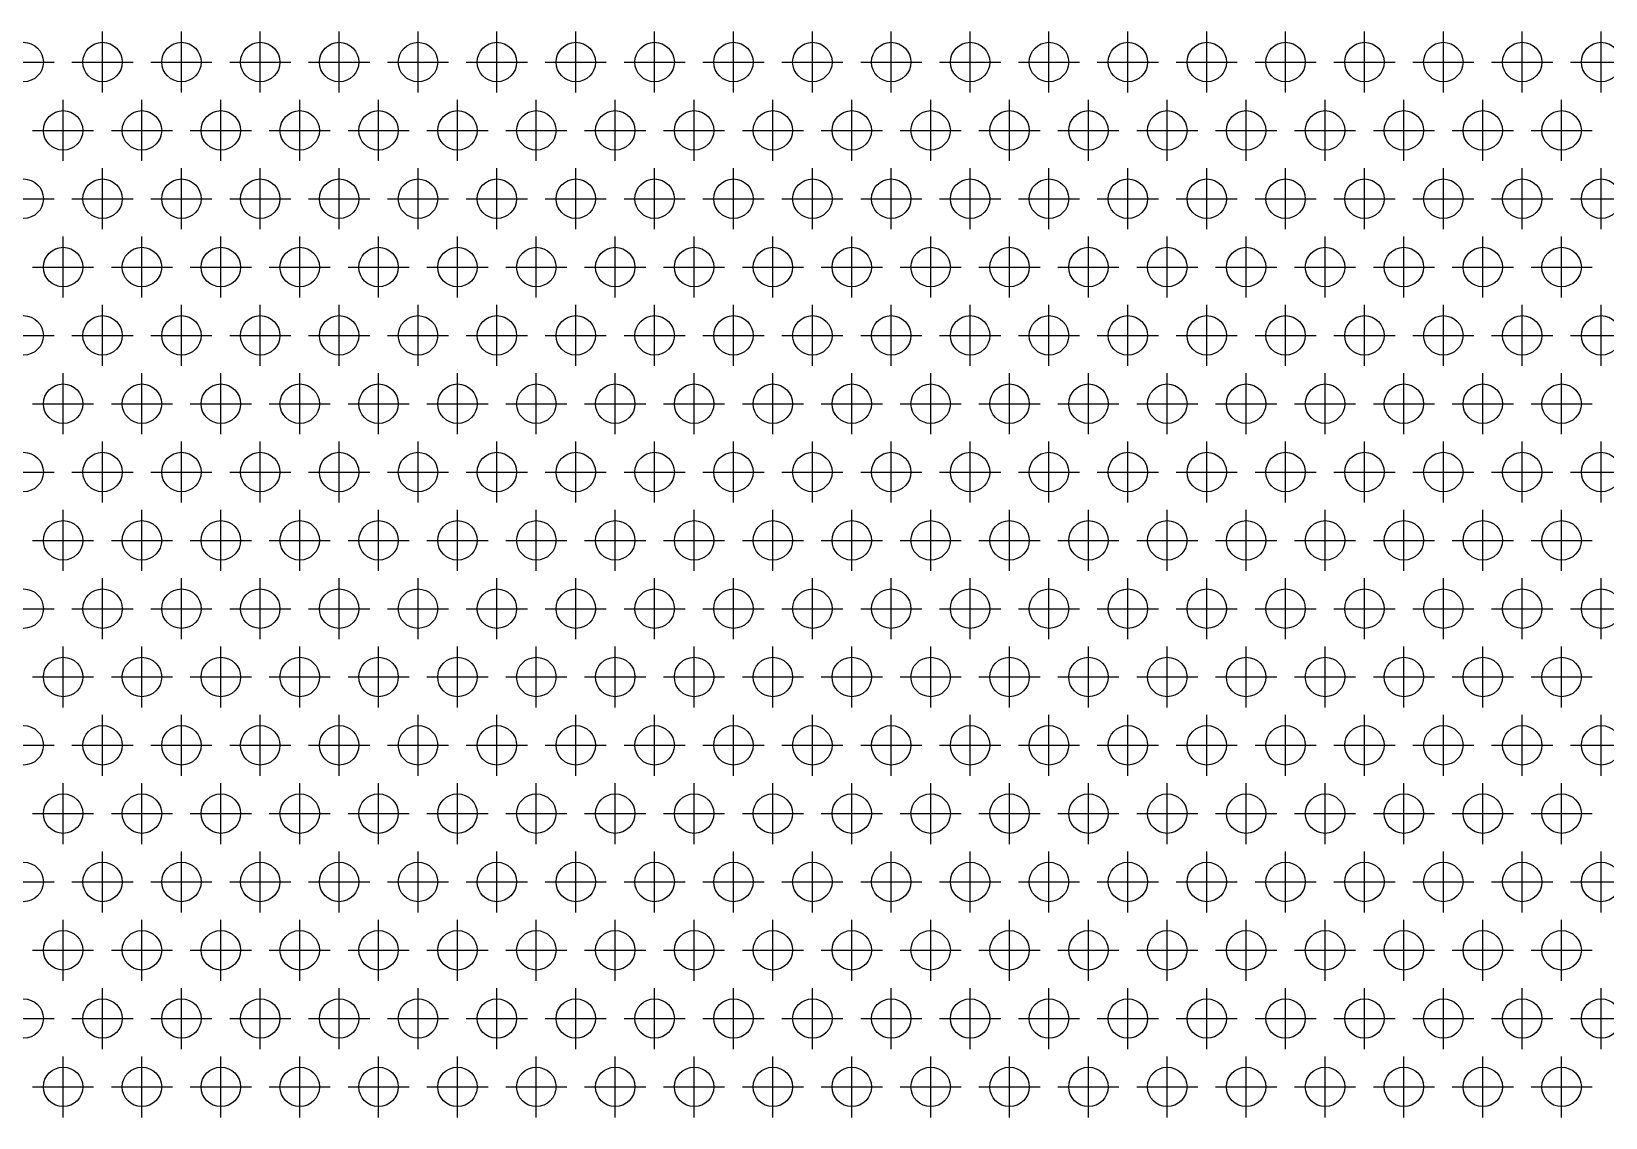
# Model space of a CAD drawing. Extents: x 0 to 161, y -8 to 124.
# Drawn here: x 80.2 to 120.11, y 38.67 to 66.2 of the extents above; entities that cross this region are included whole.
import ezdxf

# ---------------------------------------------------------------- set-up
doc = ezdxf.new("R2010")
doc.units = 0
doc.header["$LTSCALE"] = 0.5
doc.linetypes.add('CENTER', pattern=[50.8, 31.75, -6.35, 6.35, -6.35])
doc.layers.add('MSM_CENTER', color=1, linetype='CENTER')
doc.layers.add('MSM_CONTINUOUS', color=7, linetype='CONTINUOUS')

msp = doc.modelspace()

# ---------------------------------------------------------------- linework, layer by layer
at = {"layer": 'MSM_CENTER'}
for p, q in [((82, 64.651), (82, 66.201)), ((84, 64.651), (84, 66.201)), ((86, 64.651), (86, 66.201)), ((88, 64.651), (88, 66.201)), ((90, 64.651), (90, 66.201)), ((92, 64.651), (92, 66.201)), ((94, 64.651), (94, 66.201)), ((96, 64.651), (96, 66.201)), ((98, 64.651), (98, 66.201)), ((100, 64.651), (100, 66.201)), ((102, 64.651), (102, 66.201)), ((104, 64.651), (104, 66.201)), ((106, 64.651), (106, 66.201)), ((108, 64.651), (108, 66.201)), ((110, 64.651), (110, 66.201)), ((112, 64.651), (112, 66.201)), ((114, 64.651), (114, 66.201)), ((116, 64.651), (116, 66.201)), ((118, 64.651), (118, 66.201)), ((120, 64.651), (120, 66.201)), ((79.225, 65.426), (80.775, 65.426)), ((81.225, 65.426), (82.775, 65.426)), ((83.225, 65.426), (84.775, 65.426)), ((85.225, 65.426), (86.775, 65.426)), ((87.225, 65.426), (88.775, 65.426)), ((89.225, 65.426), (90.775, 65.426)), ((91.225, 65.426), (92.775, 65.426)), ((93.225, 65.426), (94.775, 65.426)), ((95.225, 65.426), (96.775, 65.426)), ((97.225, 65.426), (98.775, 65.426)), ((99.225, 65.426), (100.775, 65.426)), ((101.225, 65.426), (102.775, 65.426)), ((103.225, 65.426), (104.775, 65.426)), ((105.225, 65.426), (106.775, 65.426)), ((107.225, 65.426), (108.775, 65.426)), ((109.225, 65.426), (110.775, 65.426)), ((111.225, 65.426), (112.775, 65.426)), ((113.225, 65.426), (114.775, 65.426)), ((115.225, 65.426), (116.775, 65.426)), ((117.225, 65.426), (118.775, 65.426)), ((119.225, 65.426), (120.775, 65.426)), ((81, 62.919), (81, 64.469)), ((83, 62.919), (83, 64.469)), ((85, 62.919), (85, 64.469)), ((87, 62.919), (87, 64.469)), ((89, 62.919), (89, 64.469)), ((91, 62.919), (91, 64.469)), ((93, 62.919), (93, 64.469)), ((95, 62.919), (95, 64.469)), ((97, 62.919), (97, 64.469)), ((99, 62.919), (99, 64.469)), ((101, 62.919), (101, 64.469)), ((103, 62.919), (103, 64.469)), ((105, 62.919), (105, 64.469)), ((107, 62.919), (107, 64.469)), ((109, 62.919), (109, 64.469)), ((111, 62.919), (111, 64.469)), ((113, 62.919), (113, 64.469)), ((115, 62.919), (115, 64.469)), ((117, 62.919), (117, 64.469)), ((119, 62.919), (119, 64.469)), ((80.225, 63.694), (81.775, 63.694)), ((82.225, 63.694), (83.775, 63.694)), ((84.225, 63.694), (85.775, 63.694)), ((86.225, 63.694), (87.775, 63.694)), ((88.225, 63.694), (89.775, 63.694)), ((90.225, 63.694), (91.775, 63.694)), ((92.225, 63.694), (93.775, 63.694)), ((94.225, 63.694), (95.775, 63.694)), ((96.225, 63.694), (97.775, 63.694)), ((98.225, 63.694), (99.775, 63.694)), ((100.225, 63.694), (101.775, 63.694)), ((102.225, 63.694), (103.775, 63.694)), ((104.225, 63.694), (105.775, 63.694)), ((106.225, 63.694), (107.775, 63.694)), ((108.225, 63.694), (109.775, 63.694)), ((110.225, 63.694), (111.775, 63.694)), ((112.225, 63.694), (113.775, 63.694)), ((114.225, 63.694), (115.775, 63.694)), ((116.225, 63.694), (117.775, 63.694)), ((118.225, 63.694), (119.775, 63.694)), ((82, 61.187), (82, 62.737)), ((84, 61.187), (84, 62.737)), ((86, 61.187), (86, 62.737)), ((88, 61.187), (88, 62.737)), ((90, 61.187), (90, 62.737)), ((92, 61.187), (92, 62.737)), ((94, 61.187), (94, 62.737)), ((96, 61.187), (96, 62.737)), ((98, 61.187), (98, 62.737)), ((100, 61.187), (100, 62.737)), ((102, 61.187), (102, 62.737)), ((104, 61.187), (104, 62.737)), ((106, 61.187), (106, 62.737)), ((108, 61.187), (108, 62.737)), ((110, 61.187), (110, 62.737)), ((112, 61.187), (112, 62.737)), ((114, 61.187), (114, 62.737)), ((116, 61.187), (116, 62.737)), ((118, 61.187), (118, 62.737)), ((120, 61.187), (120, 62.737)), ((79.225, 61.962), (80.775, 61.962)), ((81.225, 61.962), (82.775, 61.962)), ((83.225, 61.962), (84.775, 61.962)), ((85.225, 61.962), (86.775, 61.962)), ((87.225, 61.962), (88.775, 61.962)), ((89.225, 61.962), (90.775, 61.962)), ((91.225, 61.962), (92.775, 61.962)), ((93.225, 61.962), (94.775, 61.962)), ((95.225, 61.962), (96.775, 61.962)), ((97.225, 61.962), (98.775, 61.962)), ((99.225, 61.962), (100.775, 61.962)), ((101.225, 61.962), (102.775, 61.962)), ((103.225, 61.962), (104.775, 61.962)), ((105.225, 61.962), (106.775, 61.962)), ((107.225, 61.962), (108.775, 61.962)), ((109.225, 61.962), (110.775, 61.962)), ((111.225, 61.962), (112.775, 61.962)), ((113.225, 61.962), (114.775, 61.962)), ((115.225, 61.962), (116.775, 61.962)), ((117.225, 61.962), (118.775, 61.962)), ((119.225, 61.962), (120.775, 61.962)), ((81, 59.454), (81, 61.004)), ((83, 59.454), (83, 61.004)), ((85, 59.454), (85, 61.004)), ((87, 59.454), (87, 61.004)), ((89, 59.454), (89, 61.004)), ((91, 59.454), (91, 61.004)), ((93, 59.454), (93, 61.004)), ((95, 59.454), (95, 61.004)), ((97, 59.454), (97, 61.004)), ((99, 59.454), (99, 61.004)), ((101, 59.454), (101, 61.004)), ((103, 59.454), (103, 61.004)), ((105, 59.454), (105, 61.004)), ((107, 59.454), (107, 61.004)), ((109, 59.454), (109, 61.004)), ((111, 59.454), (111, 61.004)), ((113, 59.454), (113, 61.004)), ((115, 59.454), (115, 61.004)), ((117, 59.454), (117, 61.004)), ((119, 59.454), (119, 61.004)), ((80.225, 60.229), (81.775, 60.229)), ((82.225, 60.229), (83.775, 60.229)), ((84.225, 60.229), (85.775, 60.229)), ((86.225, 60.229), (87.775, 60.229)), ((88.225, 60.229), (89.775, 60.229)), ((90.225, 60.229), (91.775, 60.229)), ((92.225, 60.229), (93.775, 60.229)), ((94.225, 60.229), (95.775, 60.229)), ((96.225, 60.229), (97.775, 60.229)), ((98.225, 60.229), (99.775, 60.229)), ((100.225, 60.229), (101.775, 60.229)), ((102.225, 60.229), (103.775, 60.229)), ((104.225, 60.229), (105.775, 60.229)), ((106.225, 60.229), (107.775, 60.229)), ((108.225, 60.229), (109.775, 60.229)), ((110.225, 60.229), (111.775, 60.229)), ((112.225, 60.229), (113.775, 60.229)), ((114.225, 60.229), (115.775, 60.229)), ((116.225, 60.229), (117.775, 60.229)), ((118.225, 60.229), (119.775, 60.229)), ((82, 57.722), (82, 59.272)), ((84, 57.722), (84, 59.272)), ((86, 57.722), (86, 59.272)), ((88, 57.722), (88, 59.272)), ((90, 57.722), (90, 59.272)), ((92, 57.722), (92, 59.272)), ((94, 57.722), (94, 59.272)), ((96, 57.722), (96, 59.272)), ((98, 57.722), (98, 59.272)), ((100, 57.722), (100, 59.272)), ((102, 57.722), (102, 59.272)), ((104, 57.722), (104, 59.272)), ((106, 57.722), (106, 59.272)), ((108, 57.722), (108, 59.272)), ((110, 57.722), (110, 59.272)), ((112, 57.722), (112, 59.272)), ((114, 57.722), (114, 59.272)), ((116, 57.722), (116, 59.272)), ((118, 57.722), (118, 59.272)), ((120, 57.722), (120, 59.272)), ((79.225, 58.497), (80.775, 58.497)), ((81.225, 58.497), (82.775, 58.497)), ((83.225, 58.497), (84.775, 58.497)), ((85.225, 58.497), (86.775, 58.497)), ((87.225, 58.497), (88.775, 58.497)), ((89.225, 58.497), (90.775, 58.497)), ((91.225, 58.497), (92.775, 58.497)), ((93.225, 58.497), (94.775, 58.497)), ((95.225, 58.497), (96.775, 58.497)), ((97.225, 58.497), (98.775, 58.497)), ((99.225, 58.497), (100.775, 58.497)), ((101.225, 58.497), (102.775, 58.497)), ((103.225, 58.497), (104.775, 58.497)), ((105.225, 58.497), (106.775, 58.497)), ((107.225, 58.497), (108.775, 58.497)), ((109.225, 58.497), (110.775, 58.497)), ((111.225, 58.497), (112.775, 58.497)), ((113.225, 58.497), (114.775, 58.497)), ((115.225, 58.497), (116.775, 58.497)), ((117.225, 58.497), (118.775, 58.497)), ((119.225, 58.497), (120.775, 58.497)), ((81, 55.99), (81, 57.54)), ((83, 55.99), (83, 57.54)), ((85, 55.99), (85, 57.54)), ((87, 55.99), (87, 57.54)), ((89, 55.99), (89, 57.54)), ((91, 55.99), (91, 57.54)), ((93, 55.99), (93, 57.54)), ((95, 55.99), (95, 57.54)), ((97, 55.99), (97, 57.54)), ((99, 55.99), (99, 57.54)), ((101, 55.99), (101, 57.54)), ((103, 55.99), (103, 57.54)), ((105, 55.99), (105, 57.54)), ((107, 55.99), (107, 57.54)), ((109, 55.99), (109, 57.54)), ((111, 55.99), (111, 57.54)), ((113, 55.99), (113, 57.54)), ((115, 55.99), (115, 57.54)), ((117, 55.99), (117, 57.54)), ((119, 55.99), (119, 57.54)), ((80.225, 56.765), (81.775, 56.765)), ((82.225, 56.765), (83.775, 56.765)), ((84.225, 56.765), (85.775, 56.765)), ((86.225, 56.765), (87.775, 56.765)), ((88.225, 56.765), (89.775, 56.765)), ((90.225, 56.765), (91.775, 56.765)), ((92.225, 56.765), (93.775, 56.765)), ((94.225, 56.765), (95.775, 56.765)), ((96.225, 56.765), (97.775, 56.765)), ((98.225, 56.765), (99.775, 56.765)), ((100.225, 56.765), (101.775, 56.765)), ((102.225, 56.765), (103.775, 56.765)), ((104.225, 56.765), (105.775, 56.765)), ((106.225, 56.765), (107.775, 56.765)), ((108.225, 56.765), (109.775, 56.765)), ((110.225, 56.765), (111.775, 56.765)), ((112.225, 56.765), (113.775, 56.765)), ((114.225, 56.765), (115.775, 56.765)), ((116.225, 56.765), (117.775, 56.765)), ((118.225, 56.765), (119.775, 56.765)), ((82, 54.258), (82, 55.808)), ((84, 54.258), (84, 55.808)), ((86, 54.258), (86, 55.808)), ((88, 54.258), (88, 55.808)), ((90, 54.258), (90, 55.808)), ((92, 54.258), (92, 55.808)), ((94, 54.258), (94, 55.808)), ((96, 54.258), (96, 55.808)), ((98, 54.258), (98, 55.808)), ((100, 54.258), (100, 55.808)), ((102, 54.258), (102, 55.808)), ((104, 54.258), (104, 55.808)), ((106, 54.258), (106, 55.808)), ((108, 54.258), (108, 55.808)), ((110, 54.258), (110, 55.808)), ((112, 54.258), (112, 55.808)), ((114, 54.258), (114, 55.808)), ((116, 54.258), (116, 55.808)), ((118, 54.258), (118, 55.808)), ((120, 54.258), (120, 55.808)), ((79.225, 55.033), (80.775, 55.033)), ((81.225, 55.033), (82.775, 55.033)), ((83.225, 55.033), (84.775, 55.033)), ((85.225, 55.033), (86.775, 55.033)), ((87.225, 55.033), (88.775, 55.033)), ((89.225, 55.033), (90.775, 55.033)), ((91.225, 55.033), (92.775, 55.033)), ((93.225, 55.033), (94.775, 55.033)), ((95.225, 55.033), (96.775, 55.033)), ((97.225, 55.033), (98.775, 55.033)), ((99.225, 55.033), (100.775, 55.033)), ((101.225, 55.033), (102.775, 55.033)), ((103.225, 55.033), (104.775, 55.033)), ((105.225, 55.033), (106.775, 55.033)), ((107.225, 55.033), (108.775, 55.033)), ((109.225, 55.033), (110.775, 55.033)), ((111.225, 55.033), (112.775, 55.033)), ((113.225, 55.033), (114.775, 55.033)), ((115.225, 55.033), (116.775, 55.033)), ((117.225, 55.033), (118.775, 55.033)), ((119.225, 55.033), (120.775, 55.033)), ((81, 52.526), (81, 54.076)), ((83, 52.526), (83, 54.076)), ((85, 52.526), (85, 54.076)), ((87, 52.526), (87, 54.076)), ((89, 52.526), (89, 54.076)), ((91, 52.526), (91, 54.076)), ((93, 52.526), (93, 54.076)), ((95, 52.526), (95, 54.076)), ((97, 52.526), (97, 54.076)), ((99, 52.526), (99, 54.076)), ((101, 52.526), (101, 54.076)), ((103, 52.526), (103, 54.076)), ((105, 52.526), (105, 54.076)), ((107, 52.526), (107, 54.076)), ((109, 52.526), (109, 54.076)), ((111, 52.526), (111, 54.076)), ((113, 52.526), (113, 54.076)), ((115, 52.526), (115, 54.076)), ((117, 52.526), (117, 54.076)), ((119, 52.526), (119, 54.076)), ((80.225, 53.301), (81.775, 53.301)), ((82.225, 53.301), (83.775, 53.301)), ((84.225, 53.301), (85.775, 53.301)), ((86.225, 53.301), (87.775, 53.301)), ((88.225, 53.301), (89.775, 53.301)), ((90.225, 53.301), (91.775, 53.301)), ((92.225, 53.301), (93.775, 53.301)), ((94.225, 53.301), (95.775, 53.301)), ((96.225, 53.301), (97.775, 53.301)), ((98.225, 53.301), (99.775, 53.301)), ((100.225, 53.301), (101.775, 53.301)), ((102.225, 53.301), (103.775, 53.301)), ((104.225, 53.301), (105.775, 53.301)), ((106.225, 53.301), (107.775, 53.301)), ((108.225, 53.301), (109.775, 53.301)), ((110.225, 53.301), (111.775, 53.301)), ((112.225, 53.301), (113.775, 53.301)), ((114.225, 53.301), (115.775, 53.301)), ((116.225, 53.301), (117.775, 53.301)), ((118.225, 53.301), (119.775, 53.301)), ((82, 50.794), (82, 52.344)), ((84, 50.794), (84, 52.344)), ((86, 50.794), (86, 52.344)), ((88, 50.794), (88, 52.344)), ((90, 50.794), (90, 52.344)), ((92, 50.794), (92, 52.344)), ((94, 50.794), (94, 52.344)), ((96, 50.794), (96, 52.344)), ((98, 50.794), (98, 52.344)), ((100, 50.794), (100, 52.344)), ((102, 50.794), (102, 52.344)), ((104, 50.794), (104, 52.344)), ((106, 50.794), (106, 52.344)), ((108, 50.794), (108, 52.344)), ((110, 50.794), (110, 52.344)), ((112, 50.794), (112, 52.344)), ((114, 50.794), (114, 52.344)), ((116, 50.794), (116, 52.344)), ((118, 50.794), (118, 52.344)), ((120, 50.794), (120, 52.344)), ((79.225, 51.569), (80.775, 51.569)), ((81.225, 51.569), (82.775, 51.569)), ((83.225, 51.569), (84.775, 51.569)), ((85.225, 51.569), (86.775, 51.569)), ((87.225, 51.569), (88.775, 51.569)), ((89.225, 51.569), (90.775, 51.569)), ((91.225, 51.569), (92.775, 51.569)), ((93.225, 51.569), (94.775, 51.569)), ((95.225, 51.569), (96.775, 51.569)), ((97.225, 51.569), (98.775, 51.569)), ((99.225, 51.569), (100.775, 51.569)), ((101.225, 51.569), (102.775, 51.569)), ((103.225, 51.569), (104.775, 51.569)), ((105.225, 51.569), (106.775, 51.569)), ((107.225, 51.569), (108.775, 51.569)), ((109.225, 51.569), (110.775, 51.569)), ((111.225, 51.569), (112.775, 51.569)), ((113.225, 51.569), (114.775, 51.569)), ((115.225, 51.569), (116.775, 51.569)), ((117.225, 51.569), (118.775, 51.569)), ((119.225, 51.569), (120.775, 51.569)), ((81, 49.062), (81, 50.612)), ((83, 49.062), (83, 50.612)), ((85, 49.062), (85, 50.612)), ((87, 49.062), (87, 50.612)), ((89, 49.062), (89, 50.612)), ((91, 49.062), (91, 50.612)), ((93, 49.062), (93, 50.612)), ((95, 49.062), (95, 50.612)), ((97, 49.062), (97, 50.612)), ((99, 49.062), (99, 50.612)), ((101, 49.062), (101, 50.612)), ((103, 49.062), (103, 50.612)), ((105, 49.062), (105, 50.612)), ((107, 49.062), (107, 50.612)), ((109, 49.062), (109, 50.612)), ((111, 49.062), (111, 50.612)), ((113, 49.062), (113, 50.612)), ((115, 49.062), (115, 50.612)), ((117, 49.062), (117, 50.612)), ((119, 49.062), (119, 50.612)), ((80.225, 49.837), (81.775, 49.837)), ((82.225, 49.837), (83.775, 49.837)), ((84.225, 49.837), (85.775, 49.837)), ((86.225, 49.837), (87.775, 49.837)), ((88.225, 49.837), (89.775, 49.837)), ((90.225, 49.837), (91.775, 49.837)), ((92.225, 49.837), (93.775, 49.837)), ((94.225, 49.837), (95.775, 49.837)), ((96.225, 49.837), (97.775, 49.837)), ((98.225, 49.837), (99.775, 49.837)), ((100.225, 49.837), (101.775, 49.837)), ((102.225, 49.837), (103.775, 49.837)), ((104.225, 49.837), (105.775, 49.837)), ((106.225, 49.837), (107.775, 49.837)), ((108.225, 49.837), (109.775, 49.837)), ((110.225, 49.837), (111.775, 49.837)), ((112.225, 49.837), (113.775, 49.837)), ((114.225, 49.837), (115.775, 49.837)), ((116.225, 49.837), (117.775, 49.837)), ((118.225, 49.837), (119.775, 49.837)), ((82, 47.33), (82, 48.88)), ((84, 47.33), (84, 48.88)), ((86, 47.33), (86, 48.88)), ((88, 47.33), (88, 48.88)), ((90, 47.33), (90, 48.88)), ((92, 47.33), (92, 48.88)), ((94, 47.33), (94, 48.88)), ((96, 47.33), (96, 48.88)), ((98, 47.33), (98, 48.88)), ((100, 47.33), (100, 48.88)), ((102, 47.33), (102, 48.88)), ((104, 47.33), (104, 48.88)), ((106, 47.33), (106, 48.88)), ((108, 47.33), (108, 48.88)), ((110, 47.33), (110, 48.88)), ((112, 47.33), (112, 48.88)), ((114, 47.33), (114, 48.88)), ((116, 47.33), (116, 48.88)), ((118, 47.33), (118, 48.88)), ((120, 47.33), (120, 48.88)), ((79.225, 48.105), (80.775, 48.105)), ((81.225, 48.105), (82.775, 48.105)), ((83.225, 48.105), (84.775, 48.105)), ((85.225, 48.105), (86.775, 48.105)), ((87.225, 48.105), (88.775, 48.105)), ((89.225, 48.105), (90.775, 48.105)), ((91.225, 48.105), (92.775, 48.105)), ((93.225, 48.105), (94.775, 48.105)), ((95.225, 48.105), (96.775, 48.105)), ((97.225, 48.105), (98.775, 48.105)), ((99.225, 48.105), (100.775, 48.105)), ((101.225, 48.105), (102.775, 48.105)), ((103.225, 48.105), (104.775, 48.105)), ((105.225, 48.105), (106.775, 48.105)), ((107.225, 48.105), (108.775, 48.105)), ((109.225, 48.105), (110.775, 48.105)), ((111.225, 48.105), (112.775, 48.105)), ((113.225, 48.105), (114.775, 48.105)), ((115.225, 48.105), (116.775, 48.105)), ((117.225, 48.105), (118.775, 48.105)), ((119.225, 48.105), (120.775, 48.105)), ((81, 45.598), (81, 47.148)), ((83, 45.598), (83, 47.148)), ((85, 45.598), (85, 47.148)), ((87, 45.598), (87, 47.148)), ((89, 45.598), (89, 47.148)), ((91, 45.598), (91, 47.148)), ((93, 45.598), (93, 47.148)), ((95, 45.598), (95, 47.148)), ((97, 45.598), (97, 47.148)), ((99, 45.598), (99, 47.148)), ((101, 45.598), (101, 47.148)), ((103, 45.598), (103, 47.148)), ((105, 45.598), (105, 47.148)), ((107, 45.598), (107, 47.148)), ((109, 45.598), (109, 47.148)), ((111, 45.598), (111, 47.148)), ((113, 45.598), (113, 47.148)), ((115, 45.598), (115, 47.148)), ((117, 45.598), (117, 47.148)), ((119, 45.598), (119, 47.148)), ((80.225, 46.373), (81.775, 46.373)), ((82.225, 46.373), (83.775, 46.373)), ((84.225, 46.373), (85.775, 46.373)), ((86.225, 46.373), (87.775, 46.373)), ((88.225, 46.373), (89.775, 46.373)), ((90.225, 46.373), (91.775, 46.373)), ((92.225, 46.373), (93.775, 46.373)), ((94.225, 46.373), (95.775, 46.373)), ((96.225, 46.373), (97.775, 46.373)), ((98.225, 46.373), (99.775, 46.373)), ((100.225, 46.373), (101.775, 46.373)), ((102.225, 46.373), (103.775, 46.373)), ((104.225, 46.373), (105.775, 46.373)), ((106.225, 46.373), (107.775, 46.373)), ((108.225, 46.373), (109.775, 46.373)), ((110.225, 46.373), (111.775, 46.373)), ((112.225, 46.373), (113.775, 46.373)), ((114.225, 46.373), (115.775, 46.373)), ((116.225, 46.373), (117.775, 46.373)), ((118.225, 46.373), (119.775, 46.373)), ((82, 43.866), (82, 45.416)), ((84, 43.866), (84, 45.416)), ((86, 43.866), (86, 45.416)), ((88, 43.866), (88, 45.416)), ((90, 43.866), (90, 45.416)), ((92, 43.866), (92, 45.416)), ((94, 43.866), (94, 45.416)), ((96, 43.866), (96, 45.416)), ((98, 43.866), (98, 45.416)), ((100, 43.866), (100, 45.416)), ((102, 43.866), (102, 45.416)), ((104, 43.866), (104, 45.416)), ((106, 43.866), (106, 45.416)), ((108, 43.866), (108, 45.416)), ((110, 43.866), (110, 45.416)), ((112, 43.866), (112, 45.416)), ((114, 43.866), (114, 45.416)), ((116, 43.866), (116, 45.416)), ((118, 43.866), (118, 45.416)), ((120, 43.866), (120, 45.416)), ((79.225, 44.641), (80.775, 44.641)), ((81.225, 44.641), (82.775, 44.641)), ((83.225, 44.641), (84.775, 44.641)), ((85.225, 44.641), (86.775, 44.641)), ((87.225, 44.641), (88.775, 44.641)), ((89.225, 44.641), (90.775, 44.641)), ((91.225, 44.641), (92.775, 44.641)), ((93.225, 44.641), (94.775, 44.641)), ((95.225, 44.641), (96.775, 44.641)), ((97.225, 44.641), (98.775, 44.641)), ((99.225, 44.641), (100.775, 44.641)), ((101.225, 44.641), (102.775, 44.641)), ((103.225, 44.641), (104.775, 44.641)), ((105.225, 44.641), (106.775, 44.641)), ((107.225, 44.641), (108.775, 44.641)), ((109.225, 44.641), (110.775, 44.641)), ((111.225, 44.641), (112.775, 44.641)), ((113.225, 44.641), (114.775, 44.641)), ((115.225, 44.641), (116.775, 44.641)), ((117.225, 44.641), (118.775, 44.641)), ((119.225, 44.641), (120.775, 44.641)), ((81, 42.134), (81, 43.684)), ((83, 42.134), (83, 43.684)), ((85, 42.134), (85, 43.684)), ((87, 42.134), (87, 43.684)), ((89, 42.134), (89, 43.684)), ((91, 42.134), (91, 43.684)), ((93, 42.134), (93, 43.684)), ((95, 42.134), (95, 43.684)), ((97, 42.134), (97, 43.684)), ((99, 42.134), (99, 43.684)), ((101, 42.134), (101, 43.684)), ((103, 42.134), (103, 43.684)), ((105, 42.134), (105, 43.684)), ((107, 42.134), (107, 43.684)), ((109, 42.134), (109, 43.684)), ((111, 42.134), (111, 43.684)), ((113, 42.134), (113, 43.684)), ((115, 42.134), (115, 43.684)), ((117, 42.134), (117, 43.684)), ((119, 42.134), (119, 43.684)), ((80.225, 42.909), (81.775, 42.909)), ((82.225, 42.909), (83.775, 42.909)), ((84.225, 42.909), (85.775, 42.909)), ((86.225, 42.909), (87.775, 42.909)), ((88.225, 42.909), (89.775, 42.909)), ((90.225, 42.909), (91.775, 42.909)), ((92.225, 42.909), (93.775, 42.909)), ((94.225, 42.909), (95.775, 42.909)), ((96.225, 42.909), (97.775, 42.909)), ((98.225, 42.909), (99.775, 42.909)), ((100.225, 42.909), (101.775, 42.909)), ((102.225, 42.909), (103.775, 42.909)), ((104.225, 42.909), (105.775, 42.909)), ((106.225, 42.909), (107.775, 42.909)), ((108.225, 42.909), (109.775, 42.909)), ((110.225, 42.909), (111.775, 42.909)), ((112.225, 42.909), (113.775, 42.909)), ((114.225, 42.909), (115.775, 42.909)), ((116.225, 42.909), (117.775, 42.909)), ((118.225, 42.909), (119.775, 42.909)), ((82, 40.402), (82, 41.952)), ((84, 40.402), (84, 41.952)), ((86, 40.402), (86, 41.952)), ((88, 40.402), (88, 41.952)), ((90, 40.402), (90, 41.952)), ((92, 40.402), (92, 41.952)), ((94, 40.402), (94, 41.952)), ((96, 40.402), (96, 41.952)), ((98, 40.402), (98, 41.952)), ((100, 40.402), (100, 41.952)), ((102, 40.402), (102, 41.952)), ((104, 40.402), (104, 41.952)), ((106, 40.402), (106, 41.952)), ((108, 40.402), (108, 41.952)), ((110, 40.402), (110, 41.952)), ((112, 40.402), (112, 41.952)), ((114, 40.402), (114, 41.952)), ((116, 40.402), (116, 41.952)), ((118, 40.402), (118, 41.952)), ((120, 40.402), (120, 41.952)), ((79.225, 41.177), (80.775, 41.177)), ((81.225, 41.177), (82.775, 41.177)), ((83.225, 41.177), (84.775, 41.177)), ((85.225, 41.177), (86.775, 41.177)), ((87.225, 41.177), (88.775, 41.177)), ((89.225, 41.177), (90.775, 41.177)), ((91.225, 41.177), (92.775, 41.177)), ((93.225, 41.177), (94.775, 41.177)), ((95.225, 41.177), (96.775, 41.177)), ((97.225, 41.177), (98.775, 41.177)), ((99.225, 41.177), (100.775, 41.177)), ((101.225, 41.177), (102.775, 41.177)), ((103.225, 41.177), (104.775, 41.177)), ((105.225, 41.177), (106.775, 41.177)), ((107.225, 41.177), (108.775, 41.177)), ((109.225, 41.177), (110.775, 41.177)), ((111.225, 41.177), (112.775, 41.177)), ((113.225, 41.177), (114.775, 41.177)), ((115.225, 41.177), (116.775, 41.177)), ((117.225, 41.177), (118.775, 41.177)), ((119.225, 41.177), (120.775, 41.177)), ((81, 38.67), (81, 40.22)), ((83, 38.67), (83, 40.22)), ((85, 38.67), (85, 40.22)), ((87, 38.67), (87, 40.22)), ((89, 38.67), (89, 40.22)), ((91, 38.67), (91, 40.22)), ((93, 38.67), (93, 40.22)), ((95, 38.67), (95, 40.22)), ((97, 38.67), (97, 40.22)), ((99, 38.67), (99, 40.22)), ((101, 38.67), (101, 40.22)), ((103, 38.67), (103, 40.22)), ((105, 38.67), (105, 40.22)), ((107, 38.67), (107, 40.22)), ((109, 38.67), (109, 40.22)), ((111, 38.67), (111, 40.22)), ((113, 38.67), (113, 40.22)), ((115, 38.67), (115, 40.22)), ((117, 38.67), (117, 40.22)), ((119, 38.67), (119, 40.22)), ((80.225, 39.445), (81.775, 39.445)), ((82.225, 39.445), (83.775, 39.445)), ((84.225, 39.445), (85.775, 39.445)), ((86.225, 39.445), (87.775, 39.445)), ((88.225, 39.445), (89.775, 39.445)), ((90.225, 39.445), (91.775, 39.445)), ((92.225, 39.445), (93.775, 39.445)), ((94.225, 39.445), (95.775, 39.445)), ((96.225, 39.445), (97.775, 39.445)), ((98.225, 39.445), (99.775, 39.445)), ((100.225, 39.445), (101.775, 39.445)), ((102.225, 39.445), (103.775, 39.445)), ((104.225, 39.445), (105.775, 39.445)), ((106.225, 39.445), (107.775, 39.445)), ((108.225, 39.445), (109.775, 39.445)), ((110.225, 39.445), (111.775, 39.445)), ((112.225, 39.445), (113.775, 39.445)), ((114.225, 39.445), (115.775, 39.445)), ((116.225, 39.445), (117.775, 39.445)), ((118.225, 39.445), (119.775, 39.445))]:
    msp.add_line(p, q, dxfattribs=at)
at = {"layer": 'MSM_CONTINUOUS'}
for centre in [(80, 65.426), (82, 65.426), (84, 65.426), (86, 65.426), (88, 65.426), (90, 65.426), (92, 65.426), (94, 65.426), (96, 65.426), (98, 65.426), (100, 65.426), (102, 65.426), (104, 65.426), (106, 65.426), (108, 65.426), (110, 65.426), (112, 65.426), (114, 65.426), (116, 65.426), (118, 65.426), (120, 65.426), (81, 63.694), (83, 63.694), (85, 63.694), (87, 63.694), (89, 63.694), (91, 63.694), (93, 63.694), (95, 63.694), (97, 63.694), (99, 63.694), (101, 63.694), (103, 63.694), (105, 63.694), (107, 63.694), (109, 63.694), (111, 63.694), (113, 63.694), (115, 63.694), (117, 63.694), (119, 63.694), (80, 61.962), (82, 61.962), (84, 61.962), (86, 61.962), (88, 61.962), (90, 61.962), (92, 61.962), (94, 61.962), (96, 61.962), (98, 61.962), (100, 61.962), (102, 61.962), (104, 61.962), (106, 61.962), (108, 61.962), (110, 61.962), (112, 61.962), (114, 61.962), (116, 61.962), (118, 61.962), (120, 61.962), (81, 60.229), (83, 60.229), (85, 60.229), (87, 60.229), (89, 60.229), (91, 60.229), (93, 60.229), (95, 60.229), (97, 60.229), (99, 60.229), (101, 60.229), (103, 60.229), (105, 60.229), (107, 60.229), (109, 60.229), (111, 60.229), (113, 60.229), (115, 60.229), (117, 60.229), (119, 60.229), (80, 58.497), (82, 58.497), (84, 58.497), (86, 58.497), (88, 58.497), (90, 58.497), (92, 58.497), (94, 58.497), (96, 58.497), (98, 58.497), (100, 58.497), (102, 58.497), (104, 58.497), (106, 58.497), (108, 58.497), (110, 58.497), (112, 58.497), (114, 58.497), (116, 58.497), (118, 58.497), (120, 58.497), (81, 56.765), (83, 56.765), (85, 56.765), (87, 56.765), (89, 56.765), (91, 56.765), (93, 56.765), (95, 56.765), (97, 56.765), (99, 56.765), (101, 56.765), (103, 56.765), (105, 56.765), (107, 56.765), (109, 56.765), (111, 56.765), (113, 56.765), (115, 56.765), (117, 56.765), (119, 56.765), (80, 55.033), (82, 55.033), (84, 55.033), (86, 55.033), (88, 55.033), (90, 55.033), (92, 55.033), (94, 55.033), (96, 55.033), (98, 55.033), (100, 55.033), (102, 55.033), (104, 55.033), (106, 55.033), (108, 55.033), (110, 55.033), (112, 55.033), (114, 55.033), (116, 55.033), (118, 55.033), (120, 55.033), (81, 53.301), (83, 53.301), (85, 53.301), (87, 53.301), (89, 53.301), (91, 53.301), (93, 53.301), (95, 53.301), (97, 53.301), (99, 53.301), (101, 53.301), (103, 53.301), (105, 53.301), (107, 53.301), (109, 53.301), (111, 53.301), (113, 53.301), (115, 53.301), (117, 53.301), (119, 53.301), (80, 51.569), (82, 51.569), (84, 51.569), (86, 51.569), (88, 51.569), (90, 51.569), (92, 51.569), (94, 51.569), (96, 51.569), (98, 51.569), (100, 51.569), (102, 51.569), (104, 51.569), (106, 51.569), (108, 51.569), (110, 51.569), (112, 51.569), (114, 51.569), (116, 51.569), (118, 51.569), (120, 51.569), (81, 49.837), (83, 49.837), (85, 49.837), (87, 49.837), (89, 49.837), (91, 49.837), (93, 49.837), (95, 49.837), (97, 49.837), (99, 49.837), (101, 49.837), (103, 49.837), (105, 49.837), (107, 49.837), (109, 49.837), (111, 49.837), (113, 49.837), (115, 49.837), (117, 49.837), (119, 49.837), (80, 48.105), (82, 48.105), (84, 48.105), (86, 48.105), (88, 48.105), (90, 48.105), (92, 48.105), (94, 48.105), (96, 48.105), (98, 48.105), (100, 48.105), (102, 48.105), (104, 48.105), (106, 48.105), (108, 48.105), (110, 48.105), (112, 48.105), (114, 48.105), (116, 48.105), (118, 48.105), (120, 48.105), (81, 46.373), (83, 46.373), (85, 46.373), (87, 46.373), (89, 46.373), (91, 46.373), (93, 46.373), (95, 46.373), (97, 46.373), (99, 46.373), (101, 46.373), (103, 46.373), (105, 46.373), (107, 46.373), (109, 46.373), (111, 46.373), (113, 46.373), (115, 46.373), (117, 46.373), (119, 46.373), (80, 44.641), (82, 44.641), (84, 44.641), (86, 44.641), (88, 44.641), (90, 44.641), (92, 44.641), (94, 44.641), (96, 44.641), (98, 44.641), (100, 44.641), (102, 44.641), (104, 44.641), (106, 44.641), (108, 44.641), (110, 44.641), (112, 44.641), (114, 44.641), (116, 44.641), (118, 44.641), (120, 44.641), (81, 42.909), (83, 42.909), (85, 42.909), (87, 42.909), (89, 42.909), (91, 42.909), (93, 42.909), (95, 42.909), (97, 42.909), (99, 42.909), (101, 42.909), (103, 42.909), (105, 42.909), (107, 42.909), (109, 42.909), (111, 42.909), (113, 42.909), (115, 42.909), (117, 42.909), (119, 42.909), (80, 41.177), (82, 41.177), (84, 41.177), (86, 41.177), (88, 41.177), (90, 41.177), (92, 41.177), (94, 41.177), (96, 41.177), (98, 41.177), (100, 41.177), (102, 41.177), (104, 41.177), (106, 41.177), (108, 41.177), (110, 41.177), (112, 41.177), (114, 41.177), (116, 41.177), (118, 41.177), (120, 41.177), (81, 39.445), (83, 39.445), (85, 39.445), (87, 39.445), (89, 39.445), (91, 39.445), (93, 39.445), (95, 39.445), (97, 39.445), (99, 39.445), (101, 39.445), (103, 39.445), (105, 39.445), (107, 39.445), (109, 39.445), (111, 39.445), (113, 39.445), (115, 39.445), (117, 39.445), (119, 39.445)]:
    msp.add_circle(centre, 0.5, dxfattribs=at)

doc.saveas('drawing.dxf')
